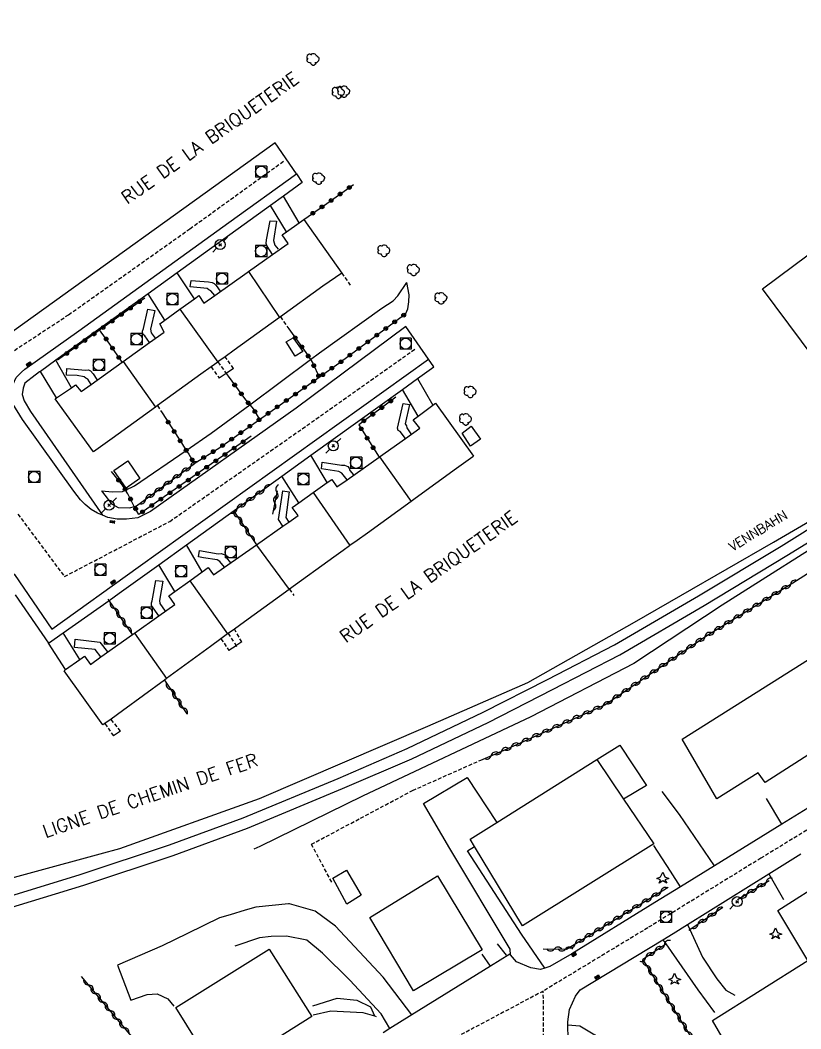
# Model space of a CAD drawing. Header units: millimetres. Extents: x 267000 to 268001, y 124012 to 125001.
# Drawn here: x 267176.7 to 267281.7, y 124403.2 to 124538.7 of the extents above; entities that cross this region are included whole.
import ezdxf
from ezdxf.enums import TextEntityAlignment as Align

# ---------------------------------------------------------------- set-up
doc = ezdxf.new("R2010")
doc.units = ezdxf.units.MM
doc.linetypes.add('DASHED', pattern=[0.75, 0.5, -0.25])
doc.layers.get('0').update_dxf_attribs({"linetype": 'CONTINUOUS'})
for name, color, linetype in [('W0001', 6, 'DASHED'), ('W0008', 7, 'CONTINUOUS'), ('W0014', 7, 'CONTINUOUS'), ('W0017', 7, 'CONTINUOUS'), ('W0101', 7, 'CONTINUOUS'), ('W0104', 1, 'CONTINUOUS'), ('W0105', 7, 'CONTINUOUS'), ('W0112', 1, 'DASHED'), ('W0211', 2, 'CONTINUOUS'), ('W0214', 2, 'CONTINUOUS'), ('W0300', 7, 'CONTINUOUS'), ('W0303', 7, 'CONTINUOUS'), ('W0310', 3, 'CONTINUOUS'), ('W0322', 7, 'CONTINUOUS'), ('W0323', 7, 'CONTINUOUS'), ('W0401', 7, 'CONTINUOUS'), ('W0420', 7, 'CONTINUOUS'), ('W0473', 7, 'CONTINUOUS'), ('W0700', 7, 'CONTINUOUS'), ('W0984', 7, 'CONTINUOUS'), ('W0989', 7, 'CONTINUOUS'), ('W1102', 7, 'CONTINUOUS')]:
    doc.layers.add(name, color=color, linetype=linetype)
doc.styles.get("Standard").update_dxf_attribs({"font": 'romans.shx', "width": 0.85})

# ---------------------------------------------------------------- blocks, each defined once
blk = doc.blocks.new('T420')
for p, q in [((0.75, 0.75), (-0.75, 0.75)), ((-0.75, 0.75), (-0.75, -0.75)), ((0.75, 0.75), (0.75, -0.75)), ((0.75, -0.75), (-0.75, -0.75))]:
    blk.add_line(p, q)
blk.add_ellipse((0, 0), major_axis=(-0.53, 0.53), ratio=1, start_param=3.926991, end_param=10.210176)
blk = doc.blocks.new('T300')
for p, q in [((-0.8, 0.51), (-0.86, 0.34)), ((-0.86, 0.34), (-0.86, 0.17)), ((-0.86, 0.17), (-0.74, 0.06)), ((-0.69, 0.63), (-0.8, 0.51)), ((-0.8, -0.06), (-0.74, 0.06)), ((-0.74, 0.06), (-0.69, 0.11)), ((-0.57, 0.69), (-0.69, 0.63)), ((-0.46, 0.69), (-0.57, 0.69)), ((-0.29, 0.63), (-0.46, 0.69)), ((-0.29, 0.63), (-0.17, 0.74)), ((-0.23, 0.57), (-0.29, 0.63)), ((-0.17, 0.74), (-0.06, 0.8)), ((-0.06, 0.8), (0.06, 0.8)), ((0.06, 0.8), (0.23, 0.74)), ((0.23, 0.74), (0.34, 0.63)), ((0.34, 0.63), (0.4, 0.51)), ((0.46, 0.46), (0.34, 0.46)), ((0.4, 0.51), (0.4, 0.46)), ((0.57, 0.4), (0.46, 0.46)), ((0.57, 0.4), (0.69, 0.29)), ((0.69, 0.29), (0.74, 0.17)), ((0.74, 0.06), (0.69, -0.17)), ((0.74, 0.17), (0.74, 0.06)), ((-0.8, -0.17), (-0.8, -0.06)), ((-0.8, -0.23), (-0.8, -0.17)), ((-0.74, -0.34), (-0.8, -0.23)), ((-0.69, -0.4), (-0.74, -0.34)), ((-0.51, -0.46), (-0.69, -0.4)), ((-0.4, -0.46), (-0.51, -0.46)), ((-0.4, -0.46), (-0.34, -0.46)), ((-0.34, -0.46), (-0.34, -0.4)), ((-0.34, -0.51), (-0.34, -0.46)), ((-0.29, -0.63), (-0.34, -0.51)), ((-0.17, -0.74), (-0.29, -0.63)), ((-0.06, -0.8), (-0.17, -0.74)), ((0.06, -0.8), (-0.06, -0.8)), ((0.17, -0.74), (0.06, -0.8)), ((0.23, -0.69), (0.17, -0.74)), ((0.29, -0.46), (0.23, -0.46)), ((0.29, -0.63), (0.23, -0.69)), ((0.46, -0.4), (0.29, -0.46)), ((0.34, -0.51), (0.29, -0.63)), ((0.34, -0.51), (0.34, -0.46)), ((0.57, -0.34), (0.46, -0.4)), ((0.63, -0.29), (0.57, -0.34)), ((0.69, -0.17), (0.63, -0.29))]:
    blk.add_line(p, q)
blk = doc.blocks.new('T303')
for p, q in [((-0.77, 0), (-0.28, 0.21)), ((-0.28, -0.21), (-0.77, 0)), ((-0.28, 0.21), (0, 0.83)), ((0, 0.83), (0.28, 0.21)), ((0.28, 0.21), (0.83, 0)), ((0.83, 0), (0.28, -0.21)), ((-0.49, -0.63), (-0.28, -0.21)), ((0, -0.35), (-0.49, -0.63)), ((0.56, -0.63), (0, -0.35)), ((0.28, -0.21), (0.56, -0.63))]:
    blk.add_line(p, q)
blk = doc.blocks.new('T473')
for p, q in [((-0.166667, 0.166667), (0.166667, -0.166667)), ((-0.166667, -0.166667), (0.166667, 0.166667)), ((0.500001, 0.500001), (1.000002, 1.000002)), ((-1.000002, -1.000002), (-0.500001, -0.500001))]:
    blk.add_line(p, q)
blk.add_ellipse((0, 0), major_axis=(0.471405, 0.471405), ratio=1, start_param=5.4977871438, end_param=11.780972451)
blk = doc.blocks.new('T401')
for p, q in [((-0.3, 0.3), (0, 0.3)), ((-0.3, -0.25), (-0.3, 0.3)), ((-0.3, 0.15), (0, 0.15)), ((-0.3, 0), (0, 0)), ((0, 0.3), (0, -0.25)), ((-0.3, -0.15), (0, -0.15)), ((-0.3, -0.25), (-0.3, -0.3)), ((-0.3, -0.3), (0, -0.3)), ((0, -0.3), (0, -0.25))]:
    blk.add_line(p, q)
blk = doc.blocks.new('t322o')
at = {"color": 0, "linetype": 'Continuous'}
for radius in [0.25, 0.15]:
    blk.add_circle((0, 0), radius, dxfattribs=at)
blk = doc.blocks.new('t323o')
at = {"color": 0, "linetype": 'Continuous'}
for radius in [0.25, 0.15]:
    blk.add_circle((0, 0), radius, dxfattribs=at)
blk = doc.blocks.new('t310o')
at = {"color": 0, "linetype": 'Continuous'}
for centre, start, end in [((-0.5, 0.38), 216.8699, 323.1304), ((0.5, -0.37), 36.8699, 143.1303)]:
    blk.add_arc(centre, 0.625, start, end, dxfattribs=at)

msp = doc.modelspace()

# ---------------------------------------------------------------- linework, layer by layer
at = {"layer": 'W0001'}
for points in [[(267170.31, 124490.65), (267183.24, 124499.14), (267199.56, 124510.7), (267212.16, 124519.79)], [(267176.44, 124472.34), (267182.69, 124463.95), (267196.84, 124471.36), (267214.67, 124483.82), (267229.8, 124494.52)], [(267340.88, 124454.03), (267335.59, 124453.36), (267325.07, 124451.88), (267318.66, 124450.12), (267310.57, 124446.87), (267301.83, 124441.86), (267290.81, 124434.92), (267276.34, 124426.1), (267261.12, 124416.74), (267247.07, 124408.24)]]:
    msp.add_lwpolyline(points, dxfattribs=at)
msp.add_lwpolyline([(267234.61, 124390.95), (267247.12, 124398.24), (267247.07, 124408.24), (267229.76, 124399.05)], close=True, dxfattribs=at)
at = {"layer": 'W0008'}
for points in [[(267213.89, 124518.08), (267211.02, 124522.26), (267174.47, 124496), (267173.65, 124495.47), (267173.15, 124495.24), (267172.49, 124495.07), (267171.93, 124495.04), (267171.37, 124495.1), (267170.55, 124495.4), (267169.92, 124495.72), (267169.16, 124496.28), (267168.67, 124496.87), (267168.01, 124497.8), (267167.08, 124499.41), (267166.39, 124501.09), (267165.76, 124503.06), (267165.49, 124504.64), (267165.36, 124506.68), (267165.35, 124508.3), (267165.55, 124510.15), (267166.89, 124515.81), (267170.77, 124531.5), (267175.71, 124551.05)], [(267231.63, 124493.15), (267228.59, 124497.56), (267213.82, 124486.59), (267194.25, 124472.68), (267192.54, 124471.85), (267191.02, 124471.65), (267189.77, 124471.68), (267188.52, 124471.88), (267187.8, 124472.18)], [(267285.57, 124434.6), (267279.14, 124430.65), (267270.07, 124425.06), (267265.51, 124422.26), (267262.05, 124420.13), (267250.92, 124413.23), (267247.97, 124411.53), (267247.27, 124411.32), (267246.69, 124411.15), (267245.4, 124411.34), (267243.47, 124412.16), (267242.68, 124413.1), (267242.59, 124413.21), (267239.95, 124411.57), (267229.41, 124405.03), (267226.45, 124403.19), (267225.56, 124402.64)], [(267250.43, 124401.82), (267250.39, 124403.69), (267250.38, 124404.1), (267250.57, 124405.74), (267251.39, 124407.54), (267252.01, 124408.4), (267263.15, 124415.13), (267264.55, 124415.97), (267266.47, 124417.17), (267277.39, 124423.98), (267281.7, 124426.67)]]:
    msp.add_lwpolyline(points, dxfattribs=at)
at = {"layer": 'W0014'}
for points in [[(267187.8, 124472.18), (267187.14, 124472.48), (267186.28, 124472.97), (267185.49, 124473.63), (267184.83, 124474.25), (267183.94, 124475.44), (267177.03, 124485.08), (267175.75, 124487.15), (267175.55, 124487.77), (267175.54, 124488.9), (267175.77, 124489.82), (267176.2, 124490.71), (267176.89, 124491.4), (267177.38, 124491.82), (267184.61, 124496.97), (267204.78, 124511.54), (267213.89, 124518.08)], [(267213.89, 124518.08), (267214.65, 124516.9), (267212.15, 124515.1), (267210.41, 124513.84), (267197.85, 124504.79), (267193.94, 124501.97), (267181.53, 124493.02), (267179.45, 124491.53), (267179.35, 124491.46), (267178.34, 124490.7), (267177.74, 124490.27), (267177.38, 124489.94), (267177.12, 124489.28), (267177.02, 124488.42), (267177.29, 124487.57), (267178.11, 124486.15), (267187.8, 124472.18)], [(267135.83, 124443.7), (267149.91, 124453.78), (267163.76, 124463.52), (267166.36, 124465.47), (267167.41, 124466.13), (267168.5, 124466.56), (267169.69, 124466.8), (267171.14, 124466.8), (267172.52, 124466.44), (267173.87, 124465.88), (267174.9, 124465.16), (267175.95, 124464.21), (267181.01, 124456.87), (267192.59, 124465.2), (267231.63, 124493.15)], [(267176.05, 124461.51), (267180.55, 124454.99), (267182.52, 124456.39), (267188.68, 124460.73), (267190.06, 124461.7), (267195.36, 124465.52), (267199.09, 124468.21), (267211.91, 124477.43), (267215.82, 124480.25), (267228.12, 124489.11), (267230.14, 124490.56), (267232.36, 124492.16), (267231.63, 124493.15)]]:
    msp.add_lwpolyline(points, dxfattribs=at)
at = {"layer": 'W0017'}
for points in [[(267214.25, 124511.49), (267212.15, 124515.1)], [(267212.53, 124510.27), (267210.41, 124513.84)], [(267200.15, 124501.26), (267197.85, 124504.79)], [(267196.2, 124498.41), (267193.94, 124501.97)], [(267183.62, 124489.32), (267181.53, 124493.02)], [(267181.63, 124487.97), (267179.45, 124491.53)], [(267230.14, 124490.56), (267232.23, 124486.98)], [(267230.26, 124485.5), (267228.12, 124489.11)], [(267218.03, 124476.57), (267215.82, 124480.25)], [(267214.21, 124473.86), (267211.91, 124477.43)], [(267201.22, 124464.59), (267199.09, 124468.21)], [(267197.52, 124461.92), (267195.36, 124465.52)], [(267184.74, 124452.8), (267182.52, 124456.39)], [(267182.84, 124451.44), (267180.55, 124454.99)], [(267242.68, 124413.1), (267242.6, 124413.88), (267234.51, 124427.4), (267230.98, 124433.46), (267236.83, 124436.92), (267240.8, 124430.89)], [(267270.07, 124425.06), (267265.38, 124431.96), (267263.04, 124435.05)], [(267279.14, 124430.65), (267277.08, 124434.1)], [(267247.27, 124411.32), (267244.12, 124415.89), (267236.86, 124427.08), (267237.81, 124427.67), (267237.88, 124427.71)], [(267265.51, 124422.26), (267264.19, 124424.37), (267261.92, 124427.82)], [(267277.39, 124423.98), (267279.38, 124420.53)], [(267229.41, 124405.03), (267225.54, 124410.09), (267219.14, 124416.95), (267216.4, 124418.96), (267212.96, 124419.97), (267212.81, 124419.95), (267208.41, 124419.52), (267206.98, 124419.1), (267204.96, 124418.5), (267203.52, 124418.08), (267199.21, 124415.96), (267195.83, 124414.3), (267189.82, 124411.7), (267191.62, 124407.03), (267193.81, 124407.78), (267195.16, 124407.88), (267196.6, 124407.19), (267197.4, 124406.21)], [(267266.47, 124417.17), (267266.78, 124416.49), (267268.47, 124412.79), (267270.38, 124409.9), (267271.62, 124408.36), (267272.84, 124407.67)], [(267226.45, 124403.19), (267225.28, 124405.17), (267221.06, 124409.72), (267217.36, 124413.35), (267215.26, 124415.09), (267212.54, 124415.61), (267210.48, 124415.57), (267208.91, 124415.4), (267205.59, 124414.27)], [(267242.13, 124413.04), (267240.89, 124414.58)], [(267263.15, 124415.13), (267263.53, 124414.58), (267267.83, 124408.38), (267270.1, 124405.35)], [(267239.95, 124411.57), (267238.85, 124413.19)], [(267250.39, 124403.69), (267251.96, 124403.57), (267253.98, 124402.33), (267255.15, 124400.79), (267258.44, 124395.93)]]:
    msp.add_lwpolyline(points, dxfattribs=at)
at = {"layer": 'W0101'}
for points in [[(267189.12, 124482.51), (267186.59, 124480.7), (267181.43, 124487.83), (267181.63, 124487.97), (267183.62, 124489.32), (267184.19, 124489.72), (267184.95, 124488.83), (267186.28, 124489.78), (267190.43, 124492.75), (267190.59, 124492.87), (267194.12, 124495.4), (267196.11, 124496.82), (267195.51, 124497.91), (267196.2, 124498.41), (267198.22, 124499.87), (267200.15, 124501.26), (267200.77, 124501.71), (267201.43, 124500.69), (267202.91, 124501.74), (267207.27, 124504.83), (267207.45, 124504.96), (267210.68, 124507.25), (267212.75, 124508.72), (267211.96, 124509.87), (267212.53, 124510.27), (267214.25, 124511.49), (267214.85, 124511.92), (267219.97, 124504.75), (267217.44, 124502.96)], [(267217.44, 124502.96), (267211.72, 124498.85), (267211.62, 124498.77), (267205.5, 124494.37)], [(267205.5, 124494.37), (267204.28, 124493.49), (267203.32, 124492.79), (267203.3, 124492.78), (267202.41, 124492.14), (267201.03, 124491.14)], [(267201.03, 124491.14), (267195.21, 124486.92), (267194.95, 124486.73), (267189.12, 124482.51)], [(267190.5, 124445.88), (267188.95, 124444.77), (267188.12, 124444.18), (267187.86, 124444), (267182.65, 124451.3), (267182.84, 124451.44), (267184.74, 124452.8), (267185.38, 124453.25), (267186.17, 124452.13), (267187.59, 124453.15), (267191.84, 124456.16), (267192.09, 124456.34), (267195.36, 124458.66), (267197.52, 124460.2), (267196.72, 124461.35), (267197.52, 124461.92), (267199.54, 124463.38), (267201.22, 124464.59), (267201.99, 124465.15), (267202.72, 124464.16), (267204.2, 124465.2), (267208.49, 124468.22), (267212.03, 124470.71), (267212.84, 124471.27), (267214.1, 124472.15), (267213.3, 124473.21), (267214.21, 124473.86), (267216.14, 124475.23), (267218.03, 124476.57), (267218.63, 124477.01), (267219.33, 124475.99), (267220.71, 124476.97), (267224.98, 124480), (267225.06, 124480.06), (267228.52, 124482.51), (267230.45, 124483.88), (267229.59, 124485), (267230.26, 124485.5), (267232.23, 124486.98), (267232.58, 124487.25), (267237.67, 124480.11), (267237.58, 124480.04), (267235.4, 124478.46)], [(267235.4, 124478.46), (267229.86, 124474.45), (267229.32, 124474.06), (267223.42, 124469.8)], [(267223.42, 124469.8), (267222.03, 124468.81), (267221.05, 124468.11), (267221, 124468.07), (267220.16, 124467.47), (267218.89, 124466.56)], [(267218.89, 124466.56), (267212.93, 124462.24), (267212.91, 124462.23), (267206.91, 124457.88)], [(267206.91, 124457.88), (267205.53, 124456.89), (267204.7, 124456.29), (267204.61, 124456.23), (267203.73, 124455.6), (267202.31, 124454.57)], [(267202.31, 124454.57), (267196.41, 124450.24), (267196.13, 124450.03), (267190.5, 124445.88)]]:
    msp.add_lwpolyline(points, dxfattribs=at)
for points in [[(267217.44, 124502.96), (267217.44, 124502.96)], [(267205.5, 124494.37), (267205.5, 124494.37)], [(267201.03, 124491.14), (267201.03, 124491.14)], [(267189.12, 124482.51), (267189.12, 124482.51)], [(267235.4, 124478.46), (267235.4, 124478.46)], [(267223.42, 124469.8), (267223.42, 124469.8)], [(267218.89, 124466.56), (267218.89, 124466.56)], [(267206.91, 124457.88), (267206.91, 124457.88)], [(267202.31, 124454.57), (267202.31, 124454.57)], [(267270.4, 124434.07), (267265.76, 124442.1), (267282.73, 124452.82), (267287.93, 124445.01), (267282.65, 124441.71), (267283.25, 124440.36), (267276.91, 124436.26), (267275.96, 124437.59)], [(267190.5, 124445.88), (267190.5, 124445.88)], [(267244.28, 124417.01), (267237.81, 124427.67), (267237.22, 124428.64), (267240.8, 124430.89), (267254.26, 124439.36), (267257.86, 124434.05), (267261.95, 124428.03)], [(267229.62, 124408.26), (267223.74, 124418.12), (267232.83, 124423.71), (267238.85, 124413.78)], [(267274.53, 124396.18), (267269.82, 124404.28), (267282.63, 124412.36), (267278.59, 124419.05), (267285.35, 124423.38), (267294.31, 124408.87)], [(267203.34, 124396.87), (267197.68, 124406.02), (267210.21, 124413.88), (267215.94, 124404.8)]]:
    msp.add_lwpolyline(points, close=True, dxfattribs=at)
at = {"layer": 'W0104'}
for points in [[(267285.34, 124490.86), (267276.52, 124502.64), (267284.77, 124508.78), (267292.47, 124498.26), (267292.11, 124498.02), (267293.13, 124496.61)], [(267213.72, 124493.56), (267212.49, 124495.49), (267213.44, 124496.04), (267214.73, 124494.18)], [(267237.27, 124481.47), (267236.15, 124483.23), (267237.38, 124484.18), (267238.61, 124482.42), (267237.27, 124481.47)], [(267190.99, 124475.85), (267189.34, 124478.19), (267191.21, 124479.51), (267192.8, 124477.14), (267190.99, 124475.85)], [(267220.67, 124419.93), (267218.76, 124423.39), (267220.59, 124424.49), (267222.57, 124421.11)]]:
    msp.add_lwpolyline(points, close=True, dxfattribs=at)
msp.add_lwpolyline([(267254.26, 124439.36), (267257.36, 124441.27), (267260.95, 124435.85), (267257.86, 124434.05)], dxfattribs=at)
at = {"layer": 'W0105'}
for points in [[(267210.68, 124507.25), (267209.92, 124508.34), (267209.82, 124508.7), (267209.85, 124509.19), (267210.34, 124511.76), (267211.2, 124511.7), (267210.78, 124509.13), (267210.98, 124508.5), (267211.41, 124507.94)], [(267202.91, 124501.74), (267202.38, 124502.36), (267202.11, 124502.49), (267201.88, 124502.69), (267199.61, 124502.88), (267199.71, 124503.74), (267202.05, 124503.58), (267202.54, 124503.48), (267202.8, 124503.35), (267203.1, 124503.09), (267203.63, 124502.33)], [(267194.12, 124495.4), (267193.49, 124496.29), (267193.29, 124496.48), (267193.19, 124496.75), (267193.19, 124496.95), (267193.32, 124497.31), (267193.88, 124499.88), (267194.83, 124499.72), (267194.24, 124497.21), (267194.34, 124496.72), (267194.87, 124495.99)], [(267186.28, 124489.78), (267185.81, 124490.5), (267185.55, 124490.6), (267185.35, 124490.8), (267184.4, 124490.96), (267182.95, 124491.02), (267183.01, 124491.91), (267185.52, 124491.69), (267185.91, 124491.72), (267186.21, 124491.59), (267186.54, 124491.2), (267187.03, 124490.44)], [(267205.43, 124491.92), (267204.43, 124491.25), (267203.5, 124490.63)], [(267228.52, 124482.51), (267227.82, 124483.43), (267227.56, 124483.6), (267227.46, 124483.9), (267227.59, 124484.46), (267228.21, 124487.22), (267229.1, 124487.06), (267228.51, 124484.49), (267228.68, 124484.19), (267228.74, 124483.93), (267229.27, 124483.14)], [(267220.71, 124476.97), (267219.98, 124477.85), (267219.59, 124478.05), (267217.25, 124478.41), (267217.34, 124479.33), (267219.95, 124478.94), (267220.34, 124478.94), (267220.8, 124478.75), (267220.97, 124478.52), (267221.07, 124478.19), (267221.53, 124477.6)], [(267212.03, 124470.71), (267211.47, 124471.63), (267212.06, 124475.48), (267212.91, 124475.32), (267212.46, 124471.89), (267212.84, 124471.27), (267212.85, 124471.23)], [(267204.2, 124465.2), (267203.6, 124465.99), (267203.21, 124466.19), (267201.36, 124466.48), (267200.73, 124466.58), (267200.83, 124467.43), (267203.37, 124467.01), (267203.77, 124467.04), (267204.03, 124466.98), (267204.26, 124466.85), (267204.42, 124466.52), (267204.99, 124465.79)], [(267195.36, 124458.66), (267194.4, 124460.04), (267194.37, 124460.4), (267194.5, 124460.7), (267194.99, 124463.4), (267195.91, 124463.34), (267195.45, 124460.74), (267195.52, 124460.31), (267196.21, 124459.29)], [(267187.59, 124453.15), (267186.8, 124454.13), (267184.03, 124454.42), (267184.13, 124455.54), (267187.46, 124455.12), (267188.48, 124453.81)], [(267206.54, 124455.16), (267205.87, 124454.72), (267205.78, 124454.66), (267204.78, 124454.01)], [(267190.22, 124443.16), (267189.3, 124442.52)]]:
    msp.add_lwpolyline(points, dxfattribs=at)
at = {"layer": 'W0112'}
for points in [[(267219.97, 124504.75), (267221.1, 124503.12)], [(267211.72, 124498.85), (267212.84, 124497.25)], [(267205.43, 124491.92), (267204.28, 124493.49)], [(267202.41, 124492.14), (267203.5, 124490.63)], [(267203.32, 124492.79), (267204.43, 124491.25), (267204.68, 124490.9)], [(267195.21, 124486.92), (267195.82, 124485.97)], [(267212.93, 124462.24), (267213.54, 124461.4)], [(267206.54, 124455.16), (267205.53, 124456.89)], [(267203.73, 124455.6), (267204.78, 124454.01)], [(267204.7, 124456.29), (267205.78, 124454.66), (267205.85, 124454.55)], [(267190.22, 124443.16), (267188.95, 124444.77)], [(267188.12, 124444.18), (267189.3, 124442.52)], [(267218.62, 124422.89), (267215.89, 124427.96), (267229.5, 124435.2), (267238.69, 124439.29)]]:
    msp.add_lwpolyline(points, dxfattribs=at)
at = {"layer": 'W0211'}
for points in [[(267014, 124411.51), (267031.51, 124409.47), (267055.59, 124407.91), (267075.64, 124407.95), (267102.25, 124410.06), (267132.24, 124413.54), (267133.46, 124413.79), (267159.28, 124419.04), (267187.51, 124426.68), (267190.11, 124427.38), (267208.93, 124434.14), (267231.54, 124443.83), (267244.97, 124449.71), (267259.35, 124457.81), (267278.02, 124468.56), (267287.68, 124474.23), (267299.98, 124482.26), (267321.04, 124495.81), (267342.82, 124509.95), (267351.41, 124515.47), (267355.88, 124518.78), (267359.66, 124521.78)], [(267228.59, 124499.3), (267228.85, 124499.93), (267228.99, 124500.86), (267229.04, 124501.82), (267228.71, 124503.47)], [(267187.66, 124475.49), (267189.01, 124473.73), (267189.91, 124473.25), (267191.47, 124473.18), (267192.08, 124473.37), (267192.39, 124473.46)], [(267288.12, 124470.86), (267271.13, 124460.1), (267259.24, 124452.26), (267245.41, 124445.09), (267222.75, 124434.41), (267208.94, 124427.68), (267208.14, 124427.29)], [(267280.63, 124463.09), (267289.14, 124468.52)], [(267216.11, 124405.03), (267218.52, 124405.57), (267222.8, 124405.37), (267224.38, 124404.9), (267224.59, 124404.83)]]:
    msp.add_lwpolyline(points, dxfattribs=at)
at = {"layer": 'W0214'}
for points in [[(267187.66, 124475.49), (267189.15, 124475.32), (267190.5, 124475.38), (267190.91, 124475.57), (267192.1, 124476.14), (267199.06, 124480.9), (267202.42, 124483.21), (267207.59, 124487.05), (267215.75, 124493.12), (267216.96, 124494.02), (267225.34, 124500.03), (267226.88, 124501.02), (267227.52, 124501.69), (267228.71, 124503.47)], [(267216.09, 124406.24), (267219.34, 124407.3), (267221.98, 124406.99), (267223.85, 124406.1), (267224.38, 124404.9)]]:
    msp.add_lwpolyline(points, dxfattribs=at)
at = {"layer": 'W0310'}
for points in [[(267192.39, 124473.46), (267200.15, 124479.13)], [(267210.13, 124476.1), (267205.46, 124472.76), (267208.49, 124468.22)], [(267211.28, 124475.45), (267210.66, 124472.35)], [(267208.49, 124468.22), (267208.51, 124468.19)], [(267238.69, 124439.29), (267241.8, 124440.63), (267255.36, 124446.73), (267269.08, 124456.03), (267280.63, 124463.09)], [(267191.84, 124456.16), (267188.68, 124460.73), (267188.57, 124460.9)], [(267196.13, 124450.03), (267199.16, 124445.52)], [(267273.2, 124420.52), (267277.42, 124423.09)], [(267247.05, 124413.89), (267250.19, 124413.88), (267263.85, 124422.18)], [(267266.65, 124416.41), (267266.78, 124416.49), (267271.22, 124419.49)], [(267270.51, 124396.39), (267260.45, 124412.52), (267263.53, 124414.58), (267263.62, 124414.64)], [(267184.95, 124410.21), (267191.22, 124402.7), (267198.44, 124394.27)]]:
    msp.add_lwpolyline(points, dxfattribs=at)
at = {"layer": 'W0322'}
msp.add_lwpolyline([(267200.14, 124479.16), (267203.6, 124481.31), (267208.92, 124485.07), (267216.94, 124490.74), (267219.59, 124492.62), (267228.59, 124499.3)], dxfattribs=at)
at = {"layer": 'W0323'}
for points in [[(267214.85, 124511.92), (267217.65, 124513.87), (267221.56, 124516.64)], [(267181.77, 124493.07), (267187.42, 124497.09), (267193.48, 124501.4)], [(267190.43, 124492.75), (267188.81, 124495.19), (267187.42, 124497.09)], [(267212.84, 124497.25), (267215.15, 124494.08), (267215.75, 124493.12), (267216.07, 124492.61), (267216.94, 124490.74)], [(267204.68, 124490.9), (267207.05, 124487.71), (267207.59, 124487.05), (267208.1, 124486.44), (267208.92, 124485.07)], [(267227.25, 124488.06), (267222.25, 124484.36), (267224.98, 124480)], [(267195.82, 124485.97), (267198.41, 124481.92), (267199.06, 124480.9), (267199.4, 124480.39), (267200.14, 124479.16)], [(267207.81, 124482.81), (267192.67, 124472.28), (267192.08, 124473.37), (267191.98, 124473.55), (267191.23, 124475.06), (267190.91, 124475.57), (267190.51, 124476.24), (267189.02, 124478.06)]]:
    msp.add_lwpolyline(points, dxfattribs=at)
at = {"layer": 'W0700'}
for points in [[(267034.68, 124405.95), (267044.08, 124405.52), (267054.89, 124405.12), (267063.48, 124405.21), (267071.3, 124405.16), (267077.29, 124405.39), (267084.82, 124405.55), (267098.91, 124406.52), (267113.43, 124408.14), (267128.02, 124410.19), (267145.77, 124413.43), (267161.38, 124417.06), (267172.39, 124420.11), (267184.82, 124423.89), (267196.81, 124427.88), (267206.73, 124431.54), (267219.49, 124436.82), (267228.78, 124440.82), (267238.97, 124445.7), (267247.63, 124450.12), (267256.63, 124454.76), (267267.93, 124461.36), (267279.04, 124468.04), (267285.27, 124471.91)], [(267034.54, 124404.56), (267044, 124404.02), (267054.87, 124403.62), (267063.48, 124403.71), (267071.32, 124403.66), (267077.32, 124403.89), (267084.89, 124404.05), (267099.05, 124405.03), (267113.62, 124406.66), (267128.26, 124408.71), (267146.08, 124411.97), (267161.75, 124415.61), (267172.8, 124418.66), (267185.27, 124422.46), (267197.31, 124426.46), (267207.28, 124430.14), (267220.08, 124435.44), (267229.4, 124439.46), (267239.64, 124444.35), (267248.32, 124448.79), (267257.35, 124453.45), (267268.69, 124460.07), (267279.82, 124466.76), (267286.09, 124470.65)]]:
    msp.add_lwpolyline(points, dxfattribs=at)
at = {"layer": 'W1102'}
for points in [[(267207.45, 124504.96), (267211.62, 124498.77)], [(267198.22, 124499.87), (267203.3, 124492.78)], [(267190.59, 124492.87), (267194.95, 124486.73)], [(267225.06, 124480.06), (267229.32, 124474.06)], [(267216.14, 124475.23), (267221.05, 124468.11)], [(267208.49, 124468.22), (267208.51, 124468.19), (267212.91, 124462.23)], [(267199.54, 124463.38), (267204.61, 124456.23)], [(267192.09, 124456.34), (267196.41, 124450.24)]]:
    msp.add_lwpolyline(points, dxfattribs=at)

# ---------------------------------------------------------------- block references
at = {"layer": 'W0300', "rotation": 359.9999899820874}
for p in [(267216.14, 124533.46), (267219.54, 124528.98), (267220.27, 124529.12), (267216.89, 124517.43), (267225.67, 124507.73), (267229.64, 124505.15), (267233.34, 124501.34), (267237.27, 124488.76), (267236.65, 124485.07)]:
    msp.add_blockref('T300', p, dxfattribs=at)
at = {"layer": 'W0303', "rotation": 359.9999899820874}
for p in [(267263.12, 124423.38), (267278.29, 124415.9), (267264.72, 124409.8)]:
    msp.add_blockref('T303', p, dxfattribs=at)
at = {"layer": 'W0310'}
for p, rotation in [((267199.66, 124478.77), 36.13170762217191), ((267198.44, 124477.89), 36.13170762217191), ((267196.02, 124476.12), 36.13170762217191), ((267197.23, 124477), 36.13170762217191), ((267194.81, 124475.23), 36.13170762217191), ((267208.33, 124474.82), 215.5423188172148), ((267209.55, 124475.69), 215.5423188172148), ((267211.25, 124475.3), 258.6829544560102), ((267193.6, 124474.35), 36.13170762217191), ((267207.11, 124473.95), 215.5423188172148), ((267210.95, 124473.83), 258.6829544560102), ((267205.89, 124473.07), 215.5423188172148), ((267205.99, 124471.96), 303.7133242213656), ((267206.83, 124470.71), 303.7133242213656), ((267207.66, 124469.46), 303.7133242213656), ((267280.32, 124462.9), 31.41752468133456), ((267277.76, 124461.33), 31.41752468133456), ((267279.04, 124462.12), 31.41752468133456), ((267189.42, 124459.66), 124.6142513025887), ((267275.2, 124459.77), 31.41752468133456), ((267276.48, 124460.55), 31.41752468133456), ((267190.27, 124458.43), 124.6142513025887), ((267273.92, 124458.99), 31.41752468133456), ((267191.12, 124457.19), 124.6142513025887), ((267271.36, 124457.42), 31.41752468133456), ((267272.64, 124458.21), 31.41752468133456), ((267268.8, 124455.85), 34.15029549770045), ((267270.08, 124456.64), 31.41752468133456), ((267267.56, 124455.01), 34.15029549770045), ((267265.08, 124453.32), 34.15029549770045), ((267266.32, 124454.16), 34.15029549770045), ((267262.6, 124451.64), 34.15029549770045), ((267263.84, 124452.48), 34.15029549770045), ((267261.36, 124450.79), 34.15029549770045), ((267196.96, 124448.78), 303.8979464413722), ((267258.87, 124449.11), 34.15029549770045), ((267260.11, 124449.95), 34.15029549770045), ((267197.8, 124447.54), 303.8979464413722), ((267257.63, 124448.27), 34.15029549770045), ((267198.64, 124446.29), 303.8979464413722), ((267255.13, 124446.62), 24.20191931620477), ((267256.39, 124447.43), 34.15029549770045), ((267252.39, 124445.39), 24.20191931620477), ((267253.76, 124446.01), 24.20191931620477), ((267248.29, 124443.55), 24.20191931620477), ((267249.65, 124444.16), 24.20191931620477), ((267251.02, 124444.78), 24.20191931620477), ((267245.55, 124442.32), 24.20191931620477), ((267246.92, 124442.93), 24.20191931620477), ((267242.81, 124441.09), 24.20191931620477), ((267244.18, 124441.7), 24.20191931620477), ((267240.07, 124439.89), 23.31636858587185), ((267241.44, 124440.48), 23.31636858587185), ((267275.76, 124422.08), 31.32525183505687), ((267277.04, 124422.86), 31.32525183505687), ((267261.61, 124420.82), 31.29435979761476), ((267262.89, 124421.6), 31.29435979761476), ((267274.48, 124421.3), 31.32525183505687), ((267259.04, 124419.26), 31.29435979761476), ((267260.33, 124420.04), 31.29435979761476), ((267256.48, 124417.7), 31.29435979761476), ((267257.76, 124418.48), 31.29435979761476), ((267269.14, 124418.08), 33.94222191258797), ((267270.38, 124418.92), 33.94222191258797), ((267255.2, 124416.92), 31.29435979761476), ((267267.89, 124417.25), 33.94222191258797), ((267252.64, 124415.37), 31.29435979761476), ((267253.92, 124416.14), 31.29435979761476), ((267251.35, 124414.59), 31.29435979761476), ((267262.11, 124413.63), 33.87028281858679), ((267263.35, 124414.46), 33.87028281858679), ((267248.55, 124413.88), 359.7806870824817), ((267250.05, 124413.88), 359.7806870824817), ((267260.86, 124412.79), 33.87028281858679), ((267260.98, 124411.66), 121.9590480925266), ((267261.78, 124410.39), 121.9590480925266), ((267185.92, 124409.05), 309.8550894706669), ((267262.57, 124409.12), 121.9590480925266), ((267186.88, 124407.9), 309.8550894706669), ((267187.84, 124406.75), 309.8550894706669), ((267263.37, 124407.85), 121.9590480925266), ((267188.8, 124405.6), 309.8550894706669), ((267264.16, 124406.57), 121.9590480925266), ((267264.95, 124405.3), 121.9590480925266), ((267189.76, 124404.45), 309.8550894706669), ((267265.75, 124404.03), 121.9590480925266), ((267190.72, 124403.3), 309.8550894706669), ((267266.54, 124402.76), 121.9590480925266)]:
    msp.add_blockref('t310o', p, dxfattribs=dict(at, rotation=rotation))
at = {"layer": 'W0322'}
for p, rotation in [((267227.09, 124498.19), 36.59687276064705), ((267228.3, 124499.08), 36.59687276064705), ((267225.89, 124497.29), 36.59687276064705), ((267223.48, 124495.5), 36.59687276064705), ((267224.68, 124496.4), 36.59687276064705), ((267222.27, 124494.61), 36.59687276064705), ((267219.87, 124492.82), 36.59687276064705), ((267221.07, 124493.72), 36.59687276064705), ((267218.65, 124491.95), 35.27277320464654), ((267216.2, 124490.22), 35.26998362187052), ((267217.42, 124491.08), 35.27277320464654), ((267214.97, 124489.35), 35.26998362187052), ((267212.52, 124487.62), 35.26998362187052), ((267213.75, 124488.48), 35.26998362187052), ((267210.07, 124485.89), 35.26998362187052), ((267211.3, 124486.75), 35.26998362187052), ((267208.85, 124485.02), 35.27470006378253), ((267206.4, 124483.29), 35.27470006378253), ((267207.62, 124484.15), 35.27470006378253), ((267205.17, 124482.42), 35.27470006378253), ((267202.69, 124480.74), 31.81014551008255), ((267203.95, 124481.55), 35.27470006378253), ((267201.41, 124479.95), 31.81014551008255)]:
    msp.add_blockref('t322o', p, dxfattribs=dict(at, rotation=rotation))
at = {"layer": 'W0323'}
for p, rotation in [((267220.99, 124516.23), 35.33638750900558), ((267218.54, 124514.5), 35.33638750900558), ((267219.76, 124515.37), 35.33638750900558), ((267217.31, 124513.63), 34.8694787666703), ((267216.08, 124512.78), 34.8694787666703), ((267192.77, 124500.9), 35.41314726467836), ((267191.55, 124500.03), 35.41314726467836), ((267189.11, 124498.29), 35.41314726467836), ((267190.33, 124499.16), 35.41314726467836), ((267187.88, 124497.42), 35.41314726467836), ((267185.44, 124495.68), 35.40897524824736), ((267186.66, 124496.55), 35.40897524824736), ((267188.3, 124495.88), 126.0381019271476), ((267213.72, 124496.04), 306.1059211381644), ((267184.22, 124494.81), 35.40897524824736), ((267189.16, 124494.65), 123.6302711935249), ((267214.61, 124494.82), 306.1059211381644), ((267182.99, 124493.94), 35.40897524824736), ((267190, 124493.4), 123.6302711935249), ((267215.46, 124493.59), 302.0374936739352), ((267216.21, 124492.3), 295.0638160129943), ((267216.85, 124490.94), 295.0638160129943), ((267205.57, 124489.7), 306.6222643978625), ((267206.47, 124488.5), 306.6222643978625), ((267207.38, 124487.31), 309.5551465231872), ((267226.56, 124487.55), 216.5014411204848), ((267208.29, 124486.12), 300.8221945770821), ((267225.36, 124486.65), 216.5014411204848), ((267196.63, 124484.71), 302.5790800447131), ((267222.95, 124484.87), 216.5014411204848), ((267224.15, 124485.76), 216.5014411204848), ((267197.43, 124483.45), 302.5790800447131), ((267222.59, 124483.82), 302.1034781572127), ((267198.24, 124482.18), 302.5790800447131), ((267206.73, 124482.06), 214.8240456328707), ((267223.39, 124482.55), 302.1034781572127), ((267199.05, 124480.92), 302.7721546332492), ((267205.5, 124481.21), 214.8240456328707), ((267224.19, 124481.27), 302.1034781572127), ((267199.85, 124479.65), 301.2442470624605), ((267203.04, 124479.49), 214.8240456328707), ((267204.27, 124480.35), 214.8240456328707), ((267200.58, 124477.78), 214.8240456328707), ((267201.81, 124478.64), 214.8240456328707), ((267189.97, 124476.9), 129.2225946519281), ((267199.34, 124476.92), 214.8240456328707), ((267190.85, 124475.68), 121.317741838904), ((267196.88, 124475.21), 214.8240456328707), ((267198.11, 124476.07), 214.8240456328707), ((267191.57, 124474.37), 116.6258908459913), ((267195.65, 124474.35), 214.8240456328707), ((267192.26, 124473.04), 118.2193430838109), ((267193.19, 124472.64), 214.8240456328707), ((267194.42, 124473.5), 214.8240456328707)]:
    msp.add_blockref('t323o', p, dxfattribs=dict(at, rotation=rotation))
at = {"layer": 'W0401'}
for p, rotation in [((267177.95, 124492.38), 305.4574560809715), ((267189.18, 124471.45), 81.14728185047443), ((267189.29, 124463.08), 305.7160880240832), ((267251.14, 124413.25), 121.8268230375598), ((267254.37, 124409.99), 301.1336867891649)]:
    msp.add_blockref('T401', p, dxfattribs=dict(at, rotation=rotation))
at = {"layer": 'W0420', "rotation": 359.9999899820874}
for p in [(267209.14, 124518.37), (267209.13, 124507.69), (267203.87, 124503.99), (267197.2, 124501.23), (267192.38, 124495.85), (267228.56, 124495.26), (267187.31, 124492.38), (267221.9, 124479.24), (267178.61, 124477.32), (267214.8, 124477.04), (267205.03, 124467.22), (267187.51, 124464.86), (267198.35, 124464.65), (267193.75, 124459.07), (267188.77, 124455.62), (267263.57, 124418.19)]:
    msp.add_blockref('T420', p, dxfattribs=at)
at = {"layer": 'W0473', "rotation": 359.9999899820874}
for p in [(267203.62, 124508.57), (267218.83, 124481.52), (267188.69, 124473.54), (267273.14, 124420.26)]:
    msp.add_blockref('T473', p, dxfattribs=at)

# ---------------------------------------------------------------- texts
at = {"layer": 'W0984'}
msp.add_text('VENNBAHN', height=1.25, rotation=31.19, dxfattribs=at).set_placement((267275.94, 124470.12), align=Align.MIDDLE_CENTER)
at = {"layer": 'W0989'}
for s, rotation, p in [('RUE DE LA BRIQUETERIE', 35.4939, (267190.61, 124514.64)), ('RUE DE LA BRIQUETERIE', 35.4939, (267219.99, 124455.65)), ('LIGNE DE CHEMIN DE FER', 18.7432, (267179.83, 124429.66))]:
    msp.add_text(s, height=1.75, rotation=rotation, dxfattribs=at).set_placement(p, align=Align.MIDDLE_LEFT)

doc.saveas('drawing.dxf')
